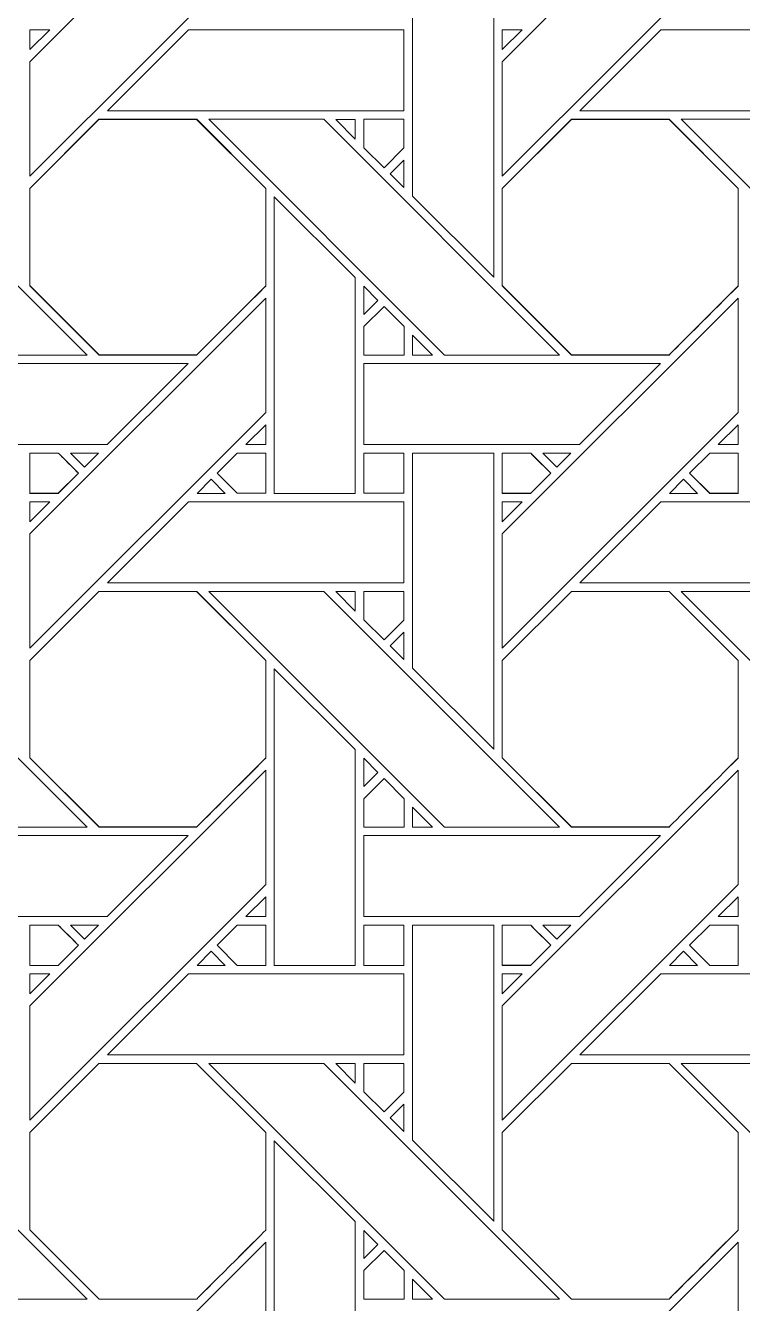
# Model space of a CAD drawing. Header units: inches. Extents: x 2.4 to 22.4, y -0.9 to 19.1.
# Drawn here: x 18.304 to 19.744, y 14.067 to 16.636 of the extents above; entities that cross this region are included whole.
import ezdxf

# ---------------------------------------------------------------- set-up
doc = ezdxf.new("R2010")
doc.units = ezdxf.units.IN
doc.header["$MEASUREMENT"] = 0
doc.layers.add('Design', color=7, linetype='Continuous', lineweight=0)

msp = doc.modelspace()

# ---------------------------------------------------------------- linework, layer by layer
at = {"layer": 'Design'}
for points, knots in [([(2.3829, 19.0948), (2.3829, 19.0948), (2.3829, -0.9052), (2.3829, -0.9052), (2.3829, -0.9052), (22.3829, -0.9052), (22.3829, -0.9052), (22.3829, -0.9052), (22.3829, 19.0948), (22.3829, 19.0948), (22.3829, 19.0948), (2.3829, 19.0948), (2.3829, 19.0948)], [0, 0, 0, 0, 1, 1, 1, 2, 2, 2, 3, 3, 3, 4, 4, 4, 4]), ([(3.3653, 18.1123), (3.3653, 18.1123), (3.3653, 0.0772), (3.3653, 0.0772), (3.3653, 0.0772), (21.4004, 0.0772), (21.4004, 0.0772), (21.4004, 0.0772), (21.4004, 18.1123), (21.4004, 18.1123), (21.4004, 18.1123), (3.3653, 18.1123), (3.3653, 18.1123)], [0, 0, 0, 0, 1, 1, 1, 2, 2, 2, 3, 3, 3, 4, 4, 4, 4]), ([(18.7864, 16.8065), (18.7864, 16.8065), (18.3128, 16.3328), (18.3128, 16.3328), (18.3128, 16.3328), (18.3128, 16.5629), (18.3128, 16.5629), (18.3128, 16.5629), (18.7864, 17.0365), (18.7864, 17.0365), (18.7864, 17.0365), (18.7864, 16.8065), (18.7864, 16.8065)], [0, 0, 0, 0, 1, 1, 1, 2, 2, 2, 3, 3, 3, 4, 4, 4, 4]), ([(19.7352, 16.8065), (19.7352, 16.8065), (19.2615, 16.3328), (19.2615, 16.3328), (19.2615, 16.3328), (19.2615, 16.5629), (19.2615, 16.5629), (19.2615, 16.5629), (19.7352, 17.0365), (19.7352, 17.0365), (19.7352, 17.0365), (19.7352, 16.8065), (19.7352, 16.8065)], [0, 0, 0, 0, 1, 1, 1, 2, 2, 2, 3, 3, 3, 4, 4, 4, 4]), ([(19.0814, 16.2928), (19.0814, 16.2928), (19.0814, 16.725), (19.0814, 16.725), (19.0814, 16.725), (19.2443, 16.725), (19.2443, 16.725), (19.2443, 16.725), (19.2443, 16.1299), (19.2443, 16.1299), (19.2443, 16.1299), (19.0814, 16.2928), (19.0814, 16.2928)], [0, 0, 0, 0, 1, 1, 1, 2, 2, 2, 3, 3, 3, 4, 4, 4, 4]), ([(18.3526, 16.6271), (18.3526, 16.6271), (18.3128, 16.5873), (18.3128, 16.5873), (18.3128, 16.5873), (18.3128, 16.6271), (18.3128, 16.6271), (18.3128, 16.6271), (18.3526, 16.6271), (18.3526, 16.6271)], [0, 0, 0, 0, 1, 1, 1, 2, 2, 2, 3, 3, 3, 3]), ([(19.0639, 16.6271), (19.0639, 16.6271), (19.0639, 16.4643), (19.0639, 16.4643), (19.0639, 16.4643), (18.4686, 16.4643), (18.4686, 16.4643), (18.4686, 16.4643), (18.6314, 16.6271), (18.6314, 16.6271), (18.6314, 16.6271), (19.0639, 16.6271), (19.0639, 16.6271)], [0, 0, 0, 0, 1, 1, 1, 2, 2, 2, 3, 3, 3, 4, 4, 4, 4]), ([(19.3013, 16.6271), (19.3013, 16.6271), (19.2615, 16.5873), (19.2615, 16.5873), (19.2615, 16.5873), (19.2615, 16.6271), (19.2615, 16.6271), (19.2615, 16.6271), (19.3013, 16.6271), (19.3013, 16.6271)], [0, 0, 0, 0, 1, 1, 1, 2, 2, 2, 3, 3, 3, 3]), ([(20.0126, 16.6271), (20.0126, 16.6271), (20.0126, 16.4643), (20.0126, 16.4643), (20.0126, 16.4643), (19.4173, 16.4643), (19.4173, 16.4643), (19.4173, 16.4643), (19.5802, 16.6271), (19.5802, 16.6271), (19.5802, 16.6271), (20.0126, 16.6271), (20.0126, 16.6271)], [0, 0, 0, 0, 1, 1, 1, 2, 2, 2, 3, 3, 3, 4, 4, 4, 4]), ([(18.4278, 15.9735), (18.4278, 15.9735), (18.1968, 15.9735), (18.1968, 15.9735), (18.1968, 15.9735), (17.7232, 16.4472), (17.7232, 16.4472), (17.7232, 16.4472), (17.9541, 16.4472), (17.9541, 16.4472), (17.9541, 16.4472), (18.4278, 15.9735), (18.4278, 15.9735)], [0, 0, 0, 0, 1, 1, 1, 2, 2, 2, 3, 3, 3, 4, 4, 4, 4]), ([(18.4516, 16.4473), (18.4516, 16.4473), (18.6478, 16.4473), (18.6478, 16.4473), (18.6478, 16.4473), (18.7865, 16.3085), (18.7865, 16.3085), (18.7865, 16.3085), (18.7865, 16.1123), (18.7865, 16.1123), (18.7687, 16.0944), (18.6568, 15.9827), (18.6478, 15.9736), (18.6478, 15.9736), (18.4521, 15.9736), (18.4521, 15.9736), (18.4521, 15.9736), (18.3128, 16.1129), (18.3128, 16.1129), (18.3128, 16.1129), (18.3128, 16.3085), (18.3128, 16.3085), (18.3128, 16.3085), (18.4516, 16.4473), (18.4516, 16.4473)], [0, 0, 0, 0, 1, 1, 1, 2, 2, 2, 3, 3, 3, 4, 4, 4, 5, 5, 5, 6, 6, 6, 7, 7, 7, 8, 8, 8, 8]), ([(18.7864, 16.3084), (18.7864, 16.3084), (18.7864, 16.1122), (18.7864, 16.1122), (18.7684, 16.0941), (18.6565, 15.9824), (18.6477, 15.9735), (18.6477, 15.9735), (18.452, 15.9735), (18.452, 15.9735), (18.452, 15.9735), (18.3128, 16.1128), (18.3128, 16.1128), (18.3128, 16.1128), (18.3128, 16.3084), (18.3128, 16.3084), (18.3128, 16.3084), (18.4515, 16.4471), (18.4515, 16.4471), (18.4515, 16.4471), (18.6477, 16.4471), (18.6477, 16.4471), (18.6477, 16.4471), (18.7864, 16.3084), (18.7864, 16.3084)], [0, 0, 0, 0, 1, 1, 1, 2, 2, 2, 3, 3, 3, 4, 4, 4, 5, 5, 5, 6, 6, 6, 7, 7, 7, 8, 8, 8, 8]), ([(19.3765, 15.9735), (19.3765, 15.9735), (19.1455, 15.9735), (19.1455, 15.9735), (19.1455, 15.9735), (18.6719, 16.4472), (18.6719, 16.4472), (18.6719, 16.4472), (18.9029, 16.4472), (18.9029, 16.4472), (18.9029, 16.4472), (19.3765, 15.9735), (19.3765, 15.9735)], [0, 0, 0, 0, 1, 1, 1, 2, 2, 2, 3, 3, 3, 4, 4, 4, 4]), ([(18.927, 16.4471), (18.927, 16.4471), (18.9664, 16.4471), (18.9664, 16.4471), (18.9664, 16.4471), (18.9664, 16.4073), (18.9664, 16.4073), (18.9664, 16.4073), (18.927, 16.4471), (18.927, 16.4471)], [0, 0, 0, 0, 1, 1, 1, 2, 2, 2, 3, 3, 3, 3]), ([(19.024, 16.3496), (19.024, 16.3496), (18.9836, 16.39), (18.9836, 16.39), (18.9836, 16.39), (18.9836, 16.4472), (18.9836, 16.4472), (18.9836, 16.4472), (19.0639, 16.4472), (19.0639, 16.4472), (19.0639, 16.4472), (19.0639, 16.3896), (19.0639, 16.3896), (19.0639, 16.3896), (19.024, 16.3496), (19.024, 16.3496)], [0, 0, 0, 0, 1, 1, 1, 2, 2, 2, 3, 3, 3, 4, 4, 4, 5, 5, 5, 5]), ([(19.064, 16.4473), (19.064, 16.4473), (19.064, 16.3897), (19.064, 16.3897), (19.064, 16.3897), (19.024, 16.3497), (19.024, 16.3497), (19.024, 16.3497), (18.9837, 16.3901), (18.9837, 16.3901), (18.9837, 16.3901), (18.9837, 16.4473), (18.9837, 16.4473), (18.9837, 16.4473), (19.064, 16.4473), (19.064, 16.4473)], [0, 0, 0, 0, 1, 1, 1, 2, 2, 2, 3, 3, 3, 4, 4, 4, 5, 5, 5, 5]), ([(19.7351, 16.1122), (19.7172, 16.0942), (19.6053, 15.9824), (19.5964, 15.9735), (19.5964, 15.9735), (19.4007, 15.9735), (19.4007, 15.9735), (19.4007, 15.9735), (19.2615, 16.1128), (19.2615, 16.1128), (19.2615, 16.1128), (19.2615, 16.3084), (19.2615, 16.3084), (19.2615, 16.3084), (19.4002, 16.4471), (19.4002, 16.4471), (19.4002, 16.4471), (19.5964, 16.4471), (19.5964, 16.4471), (19.5964, 16.4471), (19.7351, 16.3084), (19.7351, 16.3084), (19.7351, 16.3084), (19.7351, 16.1122), (19.7351, 16.1122)], [0, 0, 0, 0, 1, 1, 1, 2, 2, 2, 3, 3, 3, 4, 4, 4, 5, 5, 5, 6, 6, 6, 7, 7, 7, 8, 8, 8, 8]), ([(19.4003, 16.4473), (19.4003, 16.4473), (19.5965, 16.4473), (19.5965, 16.4473), (19.5965, 16.4473), (19.7353, 16.3085), (19.7353, 16.3085), (19.7353, 16.3085), (19.7353, 16.1123), (19.7353, 16.1123), (19.7175, 16.0944), (19.6055, 15.9827), (19.5965, 15.9736), (19.5965, 15.9736), (19.4008, 15.9736), (19.4008, 15.9736), (19.4008, 15.9736), (19.2616, 16.1129), (19.2616, 16.1129), (19.2616, 16.1129), (19.2616, 16.3085), (19.2616, 16.3085), (19.2616, 16.3085), (19.4003, 16.4473), (19.4003, 16.4473)], [0, 0, 0, 0, 1, 1, 1, 2, 2, 2, 3, 3, 3, 4, 4, 4, 5, 5, 5, 6, 6, 6, 7, 7, 7, 8, 8, 8, 8]), ([(20.0942, 15.9735), (20.0942, 15.9735), (19.6206, 16.4472), (19.6206, 16.4472), (19.6206, 16.4472), (19.8516, 16.4472), (19.8516, 16.4472), (19.8516, 16.4472), (20.3252, 15.9735), (20.3252, 15.9735), (20.3252, 15.9735), (20.0942, 15.9735), (20.0942, 15.9735)], [0, 0, 0, 0, 1, 1, 1, 2, 2, 2, 3, 3, 3, 4, 4, 4, 4]), ([(19.0639, 16.3653), (19.0639, 16.3653), (19.0639, 16.3102), (19.0639, 16.3102), (19.0639, 16.3102), (19.0361, 16.3375), (19.0361, 16.3375), (19.0361, 16.3375), (19.0639, 16.3653), (19.0639, 16.3653)], [0, 0, 0, 0, 1, 1, 1, 2, 2, 2, 3, 3, 3, 3]), ([(18.8036, 15.6955), (18.8036, 15.6955), (18.8036, 16.2913), (18.8036, 16.2913), (18.8036, 16.2913), (18.9663, 16.1292), (18.9663, 16.1292), (18.9663, 16.1292), (18.9663, 15.6955), (18.9663, 15.6955), (18.9663, 15.6955), (18.8036, 15.6955), (18.8036, 15.6955)], [0, 0, 0, 0, 1, 1, 1, 2, 2, 2, 3, 3, 3, 4, 4, 4, 4]), ([(18.9836, 16.0549), (18.9836, 16.0549), (18.9836, 16.1117), (18.9836, 16.1117), (18.9836, 16.1117), (19.0118, 16.0831), (19.0118, 16.0831), (19.0118, 16.0831), (18.9836, 16.0549), (18.9836, 16.0549)], [0, 0, 0, 0, 1, 1, 1, 2, 2, 2, 3, 3, 3, 3]), ([(18.7864, 15.8577), (18.7864, 15.8577), (18.3128, 15.3841), (18.3128, 15.3841), (18.3128, 15.3841), (18.3128, 15.6142), (18.3128, 15.6142), (18.3128, 15.6142), (18.7864, 16.0878), (18.7864, 16.0878), (18.7864, 16.0878), (18.7864, 15.8577), (18.7864, 15.8577)], [0, 0, 0, 0, 1, 1, 1, 2, 2, 2, 3, 3, 3, 4, 4, 4, 4]), ([(19.7352, 15.8577), (19.7352, 15.8577), (19.2615, 15.3841), (19.2615, 15.3841), (19.2615, 15.3841), (19.2615, 15.6142), (19.2615, 15.6142), (19.2615, 15.6142), (19.7352, 16.0878), (19.7352, 16.0878), (19.7352, 16.0878), (19.7352, 15.8577), (19.7352, 15.8577)], [0, 0, 0, 0, 1, 1, 1, 2, 2, 2, 3, 3, 3, 4, 4, 4, 4]), ([(19.024, 16.0709), (19.024, 16.0709), (19.0643, 16.0306), (19.0643, 16.0306), (19.0643, 16.0306), (19.0643, 15.9733), (19.0643, 15.9733), (19.0643, 15.9733), (18.9836, 15.9733), (18.9836, 15.9733), (18.9836, 15.9733), (18.9836, 16.0306), (18.9836, 16.0306), (18.9836, 16.0306), (19.024, 16.0709), (19.024, 16.0709)], [0, 0, 0, 0, 1, 1, 1, 2, 2, 2, 3, 3, 3, 4, 4, 4, 5, 5, 5, 5]), ([(18.9837, 15.9734), (18.9837, 15.9734), (18.9837, 16.0307), (18.9837, 16.0307), (18.9837, 16.0307), (19.0241, 16.071), (19.0241, 16.071), (19.0241, 16.071), (19.0644, 16.0307), (19.0644, 16.0307), (19.0644, 16.0307), (19.0644, 15.9734), (19.0644, 15.9734), (19.0644, 15.9734), (18.9837, 15.9734), (18.9837, 15.9734)], [0, 0, 0, 0, 1, 1, 1, 2, 2, 2, 3, 3, 3, 4, 4, 4, 5, 5, 5, 5]), ([(19.0815, 15.9735), (19.0815, 15.9735), (19.0815, 16.0133), (19.0815, 16.0133), (19.0815, 16.0133), (19.1213, 15.9735), (19.1213, 15.9735), (19.1213, 15.9735), (19.0815, 15.9735), (19.0815, 15.9735)], [0, 0, 0, 0, 1, 1, 1, 2, 2, 2, 3, 3, 3, 3]), ([(18.6306, 15.9563), (18.6306, 15.9563), (18.4679, 15.7936), (18.4679, 15.7936), (18.4679, 15.7936), (18.0349, 15.7936), (18.0349, 15.7936), (18.0349, 15.7936), (18.0349, 15.9563), (18.0349, 15.9563), (18.0349, 15.9563), (18.6306, 15.9563), (18.6306, 15.9563)], [0, 0, 0, 0, 1, 1, 1, 2, 2, 2, 3, 3, 3, 4, 4, 4, 4]), ([(19.5793, 15.9563), (19.5793, 15.9563), (19.4166, 15.7936), (19.4166, 15.7936), (19.4166, 15.7936), (18.9836, 15.7936), (18.9836, 15.7936), (18.9836, 15.7936), (18.9836, 15.9563), (18.9836, 15.9563), (18.9836, 15.9563), (19.5793, 15.9563), (19.5793, 15.9563)], [0, 0, 0, 0, 1, 1, 1, 2, 2, 2, 3, 3, 3, 4, 4, 4, 4]), ([(18.7864, 15.7936), (18.7864, 15.7936), (18.7467, 15.7936), (18.7467, 15.7936), (18.7467, 15.7936), (18.7864, 15.8333), (18.7864, 15.8333), (18.7864, 15.8333), (18.7864, 15.7936), (18.7864, 15.7936)], [0, 0, 0, 0, 1, 1, 1, 2, 2, 2, 3, 3, 3, 3]), ([(19.6954, 15.7936), (19.6954, 15.7936), (19.7352, 15.8334), (19.7352, 15.8334), (19.7352, 15.8334), (19.7352, 15.7936), (19.7352, 15.7936), (19.7352, 15.7936), (19.6954, 15.7936), (19.6954, 15.7936)], [0, 0, 0, 0, 1, 1, 1, 2, 2, 2, 3, 3, 3, 3]), ([(18.3699, 15.7764), (18.3751, 15.7713), (18.4058, 15.7405), (18.4102, 15.7361), (18.4102, 15.7361), (18.3698, 15.6956), (18.3698, 15.6956), (18.3698, 15.6956), (18.3128, 15.6956), (18.3128, 15.6956), (18.3128, 15.6956), (18.3128, 15.7764), (18.3128, 15.7764), (18.3128, 15.7764), (18.3699, 15.7764), (18.3699, 15.7764)], [0, 0, 0, 0, 1, 1, 1, 2, 2, 2, 3, 3, 3, 4, 4, 4, 5, 5, 5, 5]), ([(18.3948, 15.7513), (18.3948, 15.7513), (18.4102, 15.7359), (18.4102, 15.7359), (18.4102, 15.7359), (18.3697, 15.6955), (18.3697, 15.6955), (18.3697, 15.6955), (18.3128, 15.6955), (18.3128, 15.6955), (18.3128, 15.6955), (18.3128, 15.7763), (18.3128, 15.7763), (18.3128, 15.7763), (18.3698, 15.7763), (18.3698, 15.7763), (18.3753, 15.7709), (18.3854, 15.7608), (18.3948, 15.7513)], [0, 0, 0, 0, 1, 1, 1, 2, 2, 2, 3, 3, 3, 4, 4, 4, 5, 5, 5, 6, 6, 6, 6]), ([(18.3942, 15.7763), (18.3942, 15.7763), (18.4506, 15.7763), (18.4506, 15.7763), (18.4506, 15.7763), (18.4224, 15.7481), (18.4224, 15.7481), (18.4224, 15.7481), (18.3942, 15.7763), (18.3942, 15.7763)], [0, 0, 0, 0, 1, 1, 1, 2, 2, 2, 3, 3, 3, 3]), ([(18.7294, 15.6956), (18.7294, 15.6956), (18.689, 15.7359), (18.689, 15.7359), (18.689, 15.7359), (18.7294, 15.7764), (18.7294, 15.7764), (18.7294, 15.7764), (18.7865, 15.7764), (18.7865, 15.7764), (18.7865, 15.7764), (18.7865, 15.6956), (18.7865, 15.6956), (18.7865, 15.6956), (18.7294, 15.6956), (18.7294, 15.6956)], [0, 0, 0, 0, 1, 1, 1, 2, 2, 2, 3, 3, 3, 4, 4, 4, 5, 5, 5, 5]), ([(18.689, 15.7359), (18.689, 15.7359), (18.7294, 15.7764), (18.7294, 15.7764), (18.7294, 15.7764), (18.7865, 15.7764), (18.7865, 15.7764), (18.7865, 15.7764), (18.7865, 15.6956), (18.7865, 15.6956), (18.7865, 15.6956), (18.7294, 15.6956), (18.7294, 15.6956), (18.7294, 15.6956), (18.689, 15.7359), (18.689, 15.7359)], [0, 0, 0, 0, 1, 1, 1, 2, 2, 2, 3, 3, 3, 4, 4, 4, 5, 5, 5, 5]), ([(18.9837, 15.7763), (18.9837, 15.7763), (19.0639, 15.7763), (19.0639, 15.7763), (19.0639, 15.7763), (19.0639, 15.6956), (19.0639, 15.6956), (19.0639, 15.6956), (18.9837, 15.6956), (18.9837, 15.6956), (18.9837, 15.6956), (18.9837, 15.7763), (18.9837, 15.7763)], [0, 0, 0, 0, 1, 1, 1, 2, 2, 2, 3, 3, 3, 4, 4, 4, 4]), ([(19.0639, 15.7763), (19.0639, 15.7763), (19.0639, 15.6956), (19.0639, 15.6956), (19.0639, 15.6956), (18.9837, 15.6956), (18.9837, 15.6956), (18.9837, 15.6956), (18.9837, 15.7763), (18.9837, 15.7763), (18.9837, 15.7763), (19.0639, 15.7763), (19.0639, 15.7763)], [0, 0, 0, 0, 1, 1, 1, 2, 2, 2, 3, 3, 3, 4, 4, 4, 4]), ([(19.2443, 15.1812), (19.2443, 15.1812), (19.0814, 15.3441), (19.0814, 15.3441), (19.0814, 15.3441), (19.0814, 15.7763), (19.0814, 15.7763), (19.0814, 15.7763), (19.2443, 15.7763), (19.2443, 15.7763), (19.2443, 15.7763), (19.2443, 15.1812), (19.2443, 15.1812)], [0, 0, 0, 0, 1, 1, 1, 2, 2, 2, 3, 3, 3, 4, 4, 4, 4]), ([(19.2615, 15.6955), (19.2615, 15.6955), (19.2615, 15.7763), (19.2615, 15.7763), (19.2615, 15.7763), (19.3186, 15.7763), (19.3186, 15.7763), (19.3239, 15.771), (19.3547, 15.7401), (19.3589, 15.7359), (19.3589, 15.7359), (19.3185, 15.6955), (19.3185, 15.6955), (19.3185, 15.6955), (19.2615, 15.6955), (19.2615, 15.6955)], [0, 0, 0, 0, 1, 1, 1, 2, 2, 2, 3, 3, 3, 4, 4, 4, 5, 5, 5, 5]), ([(19.3187, 15.7764), (19.3238, 15.7713), (19.3546, 15.7405), (19.359, 15.7361), (19.359, 15.7361), (19.3186, 15.6956), (19.3186, 15.6956), (19.3186, 15.6956), (19.2616, 15.6956), (19.2616, 15.6956), (19.2616, 15.6956), (19.2616, 15.7764), (19.2616, 15.7764), (19.2616, 15.7764), (19.3187, 15.7764), (19.3187, 15.7764)], [0, 0, 0, 0, 1, 1, 1, 2, 2, 2, 3, 3, 3, 4, 4, 4, 5, 5, 5, 5]), ([(19.3429, 15.7763), (19.3429, 15.7763), (19.3994, 15.7763), (19.3994, 15.7763), (19.3994, 15.7763), (19.3711, 15.7481), (19.3711, 15.7481), (19.3711, 15.7481), (19.3429, 15.7763), (19.3429, 15.7763)], [0, 0, 0, 0, 1, 1, 1, 2, 2, 2, 3, 3, 3, 3]), ([(19.7352, 15.6955), (19.7352, 15.6955), (19.6781, 15.6955), (19.6781, 15.6955), (19.6781, 15.6955), (19.6377, 15.7359), (19.6377, 15.7359), (19.6377, 15.7359), (19.6781, 15.7763), (19.6781, 15.7763), (19.6781, 15.7763), (19.7352, 15.7763), (19.7352, 15.7763), (19.7352, 15.7763), (19.7352, 15.6955), (19.7352, 15.6955)], [0, 0, 0, 0, 1, 1, 1, 2, 2, 2, 3, 3, 3, 4, 4, 4, 5, 5, 5, 5]), ([(19.6782, 15.6956), (19.6782, 15.6956), (19.6378, 15.736), (19.6378, 15.736), (19.6378, 15.736), (19.6782, 15.7764), (19.6782, 15.7764), (19.6782, 15.7764), (19.7353, 15.7764), (19.7353, 15.7764), (19.7353, 15.7764), (19.7353, 15.6956), (19.7353, 15.6956), (19.7353, 15.6956), (19.6782, 15.6956), (19.6782, 15.6956)], [0, 0, 0, 0, 1, 1, 1, 2, 2, 2, 3, 3, 3, 4, 4, 4, 5, 5, 5, 5]), ([(18.7051, 15.6955), (18.7051, 15.6955), (18.6486, 15.6955), (18.6486, 15.6955), (18.6486, 15.6955), (18.6768, 15.7238), (18.6768, 15.7238), (18.6768, 15.7238), (18.7051, 15.6955), (18.7051, 15.6955)], [0, 0, 0, 0, 1, 1, 1, 2, 2, 2, 3, 3, 3, 3]), ([(19.5973, 15.6955), (19.5973, 15.6955), (19.6256, 15.7238), (19.6256, 15.7238), (19.6256, 15.7238), (19.6538, 15.6955), (19.6538, 15.6955), (19.6538, 15.6955), (19.5973, 15.6955), (19.5973, 15.6955)], [0, 0, 0, 0, 1, 1, 1, 2, 2, 2, 3, 3, 3, 3]), ([(18.3526, 15.6784), (18.3526, 15.6784), (18.3128, 15.6385), (18.3128, 15.6385), (18.3128, 15.6385), (18.3128, 15.6784), (18.3128, 15.6784), (18.3128, 15.6784), (18.3526, 15.6784), (18.3526, 15.6784)], [0, 0, 0, 0, 1, 1, 1, 2, 2, 2, 3, 3, 3, 3]), ([(19.0639, 15.6784), (19.0639, 15.6784), (19.0639, 15.5156), (19.0639, 15.5156), (19.0639, 15.5156), (18.4686, 15.5156), (18.4686, 15.5156), (18.4686, 15.5156), (18.6314, 15.6784), (18.6314, 15.6784), (18.6314, 15.6784), (19.0639, 15.6784), (19.0639, 15.6784)], [0, 0, 0, 0, 1, 1, 1, 2, 2, 2, 3, 3, 3, 4, 4, 4, 4]), ([(19.3013, 15.6784), (19.3013, 15.6784), (19.2615, 15.6385), (19.2615, 15.6385), (19.2615, 15.6385), (19.2615, 15.6784), (19.2615, 15.6784), (19.2615, 15.6784), (19.3013, 15.6784), (19.3013, 15.6784)], [0, 0, 0, 0, 1, 1, 1, 2, 2, 2, 3, 3, 3, 3]), ([(20.0126, 15.6784), (20.0126, 15.6784), (20.0126, 15.5156), (20.0126, 15.5156), (20.0126, 15.5156), (19.4173, 15.5156), (19.4173, 15.5156), (19.4173, 15.5156), (19.5802, 15.6784), (19.5802, 15.6784), (19.5802, 15.6784), (20.0126, 15.6784), (20.0126, 15.6784)], [0, 0, 0, 0, 1, 1, 1, 2, 2, 2, 3, 3, 3, 4, 4, 4, 4]), ([(18.4278, 15.0248), (18.4278, 15.0248), (18.1967, 15.0248), (18.1967, 15.0248), (18.1967, 15.0248), (17.7232, 15.4984), (17.7232, 15.4984), (17.7232, 15.4984), (17.9541, 15.4984), (17.9541, 15.4984), (17.9541, 15.4984), (18.4278, 15.0248), (18.4278, 15.0248)], [0, 0, 0, 0, 1, 1, 1, 2, 2, 2, 3, 3, 3, 4, 4, 4, 4]), ([(18.4516, 15.4985), (18.4516, 15.4985), (18.6478, 15.4985), (18.6478, 15.4985), (18.6478, 15.4985), (18.7865, 15.3598), (18.7865, 15.3598), (18.7865, 15.3598), (18.7865, 15.1636), (18.7865, 15.1636), (18.7687, 15.1457), (18.6568, 15.0339), (18.6478, 15.0249), (18.6478, 15.0249), (18.4521, 15.0249), (18.4521, 15.0249), (18.4521, 15.0249), (18.3128, 15.164), (18.3128, 15.164), (18.3128, 15.164), (18.3128, 15.3597), (18.3128, 15.3597), (18.3128, 15.3597), (18.4516, 15.4985), (18.4516, 15.4985)], [0, 0, 0, 0, 1, 1, 1, 2, 2, 2, 3, 3, 3, 4, 4, 4, 5, 5, 5, 6, 6, 6, 7, 7, 7, 8, 8, 8, 8]), ([(18.7864, 15.1635), (18.7683, 15.1452), (18.6565, 15.0336), (18.6477, 15.0248), (18.6477, 15.0248), (18.452, 15.0248), (18.452, 15.0248), (18.452, 15.0248), (18.3128, 15.164), (18.3128, 15.164), (18.3128, 15.164), (18.3128, 15.3597), (18.3128, 15.3597), (18.3128, 15.3597), (18.4515, 15.4984), (18.4515, 15.4984), (18.4515, 15.4984), (18.6477, 15.4984), (18.6477, 15.4984), (18.6477, 15.4984), (18.7864, 15.3597), (18.7864, 15.3597), (18.7864, 15.3597), (18.7864, 15.1635), (18.7864, 15.1635)], [0, 0, 0, 0, 1, 1, 1, 2, 2, 2, 3, 3, 3, 4, 4, 4, 5, 5, 5, 6, 6, 6, 7, 7, 7, 8, 8, 8, 8]), ([(19.1455, 15.0248), (19.1455, 15.0248), (18.6719, 15.4984), (18.6719, 15.4984), (18.6719, 15.4984), (18.9029, 15.4984), (18.9029, 15.4984), (18.9029, 15.4984), (19.3765, 15.0248), (19.3765, 15.0248), (19.3765, 15.0248), (19.1455, 15.0248), (19.1455, 15.0248)], [0, 0, 0, 0, 1, 1, 1, 2, 2, 2, 3, 3, 3, 4, 4, 4, 4]), ([(18.927, 15.4984), (18.927, 15.4984), (18.9664, 15.4984), (18.9664, 15.4984), (18.9664, 15.4984), (18.9664, 15.4586), (18.9664, 15.4586), (18.9664, 15.4586), (18.927, 15.4984), (18.927, 15.4984)], [0, 0, 0, 0, 1, 1, 1, 2, 2, 2, 3, 3, 3, 3]), ([(19.0639, 15.4985), (19.0639, 15.4985), (19.0639, 15.4408), (19.0639, 15.4408), (19.0639, 15.4408), (19.024, 15.4009), (19.024, 15.4009), (19.024, 15.4009), (18.9837, 15.4413), (18.9837, 15.4413), (18.9837, 15.4413), (18.9837, 15.4985), (18.9837, 15.4985), (18.9837, 15.4985), (19.0639, 15.4985), (19.0639, 15.4985)], [0, 0, 0, 0, 1, 1, 1, 2, 2, 2, 3, 3, 3, 4, 4, 4, 5, 5, 5, 5]), ([(19.024, 15.4009), (19.024, 15.4009), (18.9837, 15.4413), (18.9837, 15.4413), (18.9837, 15.4413), (18.9837, 15.4985), (18.9837, 15.4985), (18.9837, 15.4985), (19.0639, 15.4985), (19.0639, 15.4985), (19.0639, 15.4985), (19.0639, 15.4408), (19.0639, 15.4408), (19.0639, 15.4408), (19.024, 15.4009), (19.024, 15.4009)], [0, 0, 0, 0, 1, 1, 1, 2, 2, 2, 3, 3, 3, 4, 4, 4, 5, 5, 5, 5]), ([(19.7351, 15.1635), (19.7174, 15.1456), (19.6055, 15.0339), (19.5964, 15.0248), (19.5964, 15.0248), (19.4007, 15.0248), (19.4007, 15.0248), (19.4007, 15.0248), (19.2615, 15.164), (19.2615, 15.164), (19.2615, 15.164), (19.2615, 15.3597), (19.2615, 15.3597), (19.2615, 15.3597), (19.4002, 15.4984), (19.4002, 15.4984), (19.4002, 15.4984), (19.5964, 15.4984), (19.5964, 15.4984), (19.5964, 15.4984), (19.7351, 15.3597), (19.7351, 15.3597), (19.7351, 15.3597), (19.7351, 15.1635), (19.7351, 15.1635)], [0, 0, 0, 0, 1, 1, 1, 2, 2, 2, 3, 3, 3, 4, 4, 4, 5, 5, 5, 6, 6, 6, 7, 7, 7, 8, 8, 8, 8]), ([(19.4003, 15.4985), (19.4003, 15.4985), (19.5965, 15.4985), (19.5965, 15.4985), (19.5965, 15.4985), (19.7353, 15.3598), (19.7353, 15.3598), (19.7353, 15.3598), (19.7353, 15.1636), (19.7353, 15.1636), (19.7175, 15.1457), (19.6055, 15.0339), (19.5965, 15.0249), (19.5965, 15.0249), (19.4008, 15.0249), (19.4008, 15.0249), (19.4008, 15.0249), (19.2616, 15.1641), (19.2616, 15.1641), (19.2616, 15.1641), (19.2616, 15.3598), (19.2616, 15.3598), (19.2616, 15.3598), (19.4003, 15.4985), (19.4003, 15.4985)], [0, 0, 0, 0, 1, 1, 1, 2, 2, 2, 3, 3, 3, 4, 4, 4, 5, 5, 5, 6, 6, 6, 7, 7, 7, 8, 8, 8, 8]), ([(20.0942, 15.0248), (20.0942, 15.0248), (19.6206, 15.4984), (19.6206, 15.4984), (19.6206, 15.4984), (19.8516, 15.4984), (19.8516, 15.4984), (19.8516, 15.4984), (20.3252, 15.0248), (20.3252, 15.0248), (20.3252, 15.0248), (20.0942, 15.0248), (20.0942, 15.0248)], [0, 0, 0, 0, 1, 1, 1, 2, 2, 2, 3, 3, 3, 4, 4, 4, 4]), ([(19.0639, 15.4166), (19.0639, 15.4166), (19.0639, 15.3614), (19.0639, 15.3614), (19.0639, 15.3614), (19.0361, 15.3888), (19.0361, 15.3888), (19.0361, 15.3888), (19.0639, 15.4166), (19.0639, 15.4166)], [0, 0, 0, 0, 1, 1, 1, 2, 2, 2, 3, 3, 3, 3]), ([(18.8036, 14.7468), (18.8036, 14.7468), (18.8036, 15.3426), (18.8036, 15.3426), (18.8036, 15.3426), (18.9663, 15.1805), (18.9663, 15.1805), (18.9663, 15.1805), (18.9663, 14.7468), (18.9663, 14.7468), (18.9663, 14.7468), (18.8036, 14.7468), (18.8036, 14.7468)], [0, 0, 0, 0, 1, 1, 1, 2, 2, 2, 3, 3, 3, 4, 4, 4, 4]), ([(18.9836, 15.1062), (18.9836, 15.1062), (18.9836, 15.163), (18.9836, 15.163), (18.9836, 15.163), (19.0118, 15.1344), (19.0118, 15.1344), (19.0118, 15.1344), (18.9836, 15.1062), (18.9836, 15.1062)], [0, 0, 0, 0, 1, 1, 1, 2, 2, 2, 3, 3, 3, 3]), ([(18.7864, 14.909), (18.7864, 14.909), (18.3128, 14.4354), (18.3128, 14.4354), (18.3128, 14.4354), (18.3128, 14.6655), (18.3128, 14.6655), (18.3128, 14.6655), (18.7864, 15.139), (18.7864, 15.139), (18.7864, 15.139), (18.7864, 14.909), (18.7864, 14.909)], [0, 0, 0, 0, 1, 1, 1, 2, 2, 2, 3, 3, 3, 4, 4, 4, 4]), ([(19.7352, 14.909), (19.7352, 14.909), (19.2615, 14.4354), (19.2615, 14.4354), (19.2615, 14.4354), (19.2615, 14.6655), (19.2615, 14.6655), (19.2615, 14.6655), (19.7352, 15.139), (19.7352, 15.139), (19.7352, 15.139), (19.7352, 14.909), (19.7352, 14.909)], [0, 0, 0, 0, 1, 1, 1, 2, 2, 2, 3, 3, 3, 4, 4, 4, 4]), ([(18.9837, 15.0246), (18.9837, 15.0246), (18.9837, 15.0818), (18.9837, 15.0818), (18.9837, 15.0818), (19.024, 15.1222), (19.024, 15.1222), (19.024, 15.1222), (19.0644, 15.0818), (19.0644, 15.0818), (19.0644, 15.0818), (19.0644, 15.0246), (19.0644, 15.0246), (19.0644, 15.0246), (18.9837, 15.0246), (18.9837, 15.0246)], [0, 0, 0, 0, 1, 1, 1, 2, 2, 2, 3, 3, 3, 4, 4, 4, 5, 5, 5, 5]), ([(19.024, 15.1222), (19.024, 15.1222), (19.0644, 15.0818), (19.0644, 15.0818), (19.0644, 15.0818), (19.0644, 15.0246), (19.0644, 15.0246), (19.0644, 15.0246), (18.9837, 15.0246), (18.9837, 15.0246), (18.9837, 15.0246), (18.9837, 15.0818), (18.9837, 15.0818), (18.9837, 15.0818), (19.024, 15.1222), (19.024, 15.1222)], [0, 0, 0, 0, 1, 1, 1, 2, 2, 2, 3, 3, 3, 4, 4, 4, 5, 5, 5, 5]), ([(19.0815, 15.0248), (19.0815, 15.0248), (19.0815, 15.0646), (19.0815, 15.0646), (19.0815, 15.0646), (19.1213, 15.0248), (19.1213, 15.0248), (19.1213, 15.0248), (19.0815, 15.0248), (19.0815, 15.0248)], [0, 0, 0, 0, 1, 1, 1, 2, 2, 2, 3, 3, 3, 3]), ([(18.6306, 15.0075), (18.6306, 15.0075), (18.4679, 14.8448), (18.4679, 14.8448), (18.4679, 14.8448), (18.0349, 14.8448), (18.0349, 14.8448), (18.0349, 14.8448), (18.0349, 15.0075), (18.0349, 15.0075), (18.0349, 15.0075), (18.6306, 15.0075), (18.6306, 15.0075)], [0, 0, 0, 0, 1, 1, 1, 2, 2, 2, 3, 3, 3, 4, 4, 4, 4]), ([(18.9836, 14.8448), (18.9836, 14.8448), (18.9836, 15.0075), (18.9836, 15.0075), (18.9836, 15.0075), (19.5793, 15.0075), (19.5793, 15.0075), (19.5793, 15.0075), (19.4166, 14.8448), (19.4166, 14.8448), (19.4166, 14.8448), (18.9836, 14.8448), (18.9836, 14.8448)], [0, 0, 0, 0, 1, 1, 1, 2, 2, 2, 3, 3, 3, 4, 4, 4, 4]), ([(18.7864, 14.8449), (18.7864, 14.8449), (18.7467, 14.8449), (18.7467, 14.8449), (18.7467, 14.8449), (18.7864, 14.8846), (18.7864, 14.8846), (18.7864, 14.8846), (18.7864, 14.8449), (18.7864, 14.8449)], [0, 0, 0, 0, 1, 1, 1, 2, 2, 2, 3, 3, 3, 3]), ([(19.6954, 14.8449), (19.6954, 14.8449), (19.7352, 14.8846), (19.7352, 14.8846), (19.7352, 14.8846), (19.7352, 14.8449), (19.7352, 14.8449), (19.7352, 14.8449), (19.6954, 14.8449), (19.6954, 14.8449)], [0, 0, 0, 0, 1, 1, 1, 2, 2, 2, 3, 3, 3, 3]), ([(18.3699, 14.8276), (18.375, 14.8225), (18.4058, 14.7917), (18.4102, 14.7873), (18.4102, 14.7873), (18.3698, 14.7468), (18.3698, 14.7468), (18.3698, 14.7468), (18.3128, 14.7468), (18.3128, 14.7468), (18.3128, 14.7468), (18.3128, 14.8276), (18.3128, 14.8276), (18.3128, 14.8276), (18.3699, 14.8276), (18.3699, 14.8276)], [0, 0, 0, 0, 1, 1, 1, 2, 2, 2, 3, 3, 3, 4, 4, 4, 5, 5, 5, 5]), ([(18.3128, 14.7468), (18.3128, 14.7468), (18.3128, 14.8276), (18.3128, 14.8276), (18.3128, 14.8276), (18.3699, 14.8276), (18.3699, 14.8276), (18.3751, 14.8224), (18.4059, 14.7916), (18.4102, 14.7873), (18.4102, 14.7873), (18.3698, 14.7468), (18.3698, 14.7468), (18.3698, 14.7468), (18.3128, 14.7468), (18.3128, 14.7468)], [0, 0, 0, 0, 1, 1, 1, 2, 2, 2, 3, 3, 3, 4, 4, 4, 5, 5, 5, 5]), ([(18.3942, 14.8276), (18.3942, 14.8276), (18.4507, 14.8276), (18.4507, 14.8276), (18.4507, 14.8276), (18.4224, 14.7994), (18.4224, 14.7994), (18.4224, 14.7994), (18.3942, 14.8276), (18.3942, 14.8276)], [0, 0, 0, 0, 1, 1, 1, 2, 2, 2, 3, 3, 3, 3]), ([(18.7294, 14.7468), (18.7294, 14.7468), (18.689, 14.7872), (18.689, 14.7872), (18.689, 14.7872), (18.7294, 14.8276), (18.7294, 14.8276), (18.7294, 14.8276), (18.7865, 14.8276), (18.7865, 14.8276), (18.7865, 14.8276), (18.7865, 14.7468), (18.7865, 14.7468), (18.7865, 14.7468), (18.7294, 14.7468), (18.7294, 14.7468)], [0, 0, 0, 0, 1, 1, 1, 2, 2, 2, 3, 3, 3, 4, 4, 4, 5, 5, 5, 5]), ([(18.689, 14.7872), (18.689, 14.7872), (18.7294, 14.8276), (18.7294, 14.8276), (18.7294, 14.8276), (18.7865, 14.8276), (18.7865, 14.8276), (18.7865, 14.8276), (18.7865, 14.7468), (18.7865, 14.7468), (18.7865, 14.7468), (18.7294, 14.7468), (18.7294, 14.7468), (18.7294, 14.7468), (18.689, 14.7872), (18.689, 14.7872)], [0, 0, 0, 0, 1, 1, 1, 2, 2, 2, 3, 3, 3, 4, 4, 4, 5, 5, 5, 5]), ([(18.9837, 14.8276), (18.9837, 14.8276), (19.0639, 14.8276), (19.0639, 14.8276), (19.0639, 14.8276), (19.0639, 14.7468), (19.0639, 14.7468), (19.0639, 14.7468), (18.9837, 14.7468), (18.9837, 14.7468), (18.9837, 14.7468), (18.9837, 14.8276), (18.9837, 14.8276)], [0, 0, 0, 0, 1, 1, 1, 2, 2, 2, 3, 3, 3, 4, 4, 4, 4]), ([(18.9837, 14.7468), (18.9837, 14.7468), (18.9837, 14.8276), (18.9837, 14.8276), (18.9837, 14.8276), (19.0639, 14.8276), (19.0639, 14.8276), (19.0639, 14.8276), (19.0639, 14.7468), (19.0639, 14.7468), (19.0639, 14.7468), (18.9837, 14.7468), (18.9837, 14.7468)], [0, 0, 0, 0, 1, 1, 1, 2, 2, 2, 3, 3, 3, 4, 4, 4, 4]), ([(19.2443, 14.2324), (19.2443, 14.2324), (19.0814, 14.3954), (19.0814, 14.3954), (19.0814, 14.3954), (19.0814, 14.8276), (19.0814, 14.8276), (19.0814, 14.8276), (19.2443, 14.8276), (19.2443, 14.8276), (19.2443, 14.8276), (19.2443, 14.2324), (19.2443, 14.2324)], [0, 0, 0, 0, 1, 1, 1, 2, 2, 2, 3, 3, 3, 4, 4, 4, 4]), ([(19.2615, 14.7468), (19.2615, 14.7468), (19.2615, 14.8276), (19.2615, 14.8276), (19.2615, 14.8276), (19.3186, 14.8276), (19.3186, 14.8276), (19.3238, 14.8224), (19.3546, 14.7915), (19.3589, 14.7872), (19.3589, 14.7872), (19.3185, 14.7468), (19.3185, 14.7468), (19.3185, 14.7468), (19.2615, 14.7468), (19.2615, 14.7468)], [0, 0, 0, 0, 1, 1, 1, 2, 2, 2, 3, 3, 3, 4, 4, 4, 5, 5, 5, 5]), ([(19.3187, 14.8277), (19.3238, 14.8225), (19.3546, 14.7917), (19.359, 14.7873), (19.359, 14.7873), (19.3186, 14.7469), (19.3186, 14.7469), (19.3186, 14.7469), (19.2616, 14.7469), (19.2616, 14.7469), (19.2616, 14.7469), (19.2616, 14.8277), (19.2616, 14.8277), (19.2616, 14.8277), (19.3187, 14.8277), (19.3187, 14.8277)], [0, 0, 0, 0, 1, 1, 1, 2, 2, 2, 3, 3, 3, 4, 4, 4, 5, 5, 5, 5]), ([(19.3429, 14.8276), (19.3429, 14.8276), (19.3994, 14.8276), (19.3994, 14.8276), (19.3994, 14.8276), (19.3711, 14.7994), (19.3711, 14.7994), (19.3711, 14.7994), (19.3429, 14.8276), (19.3429, 14.8276)], [0, 0, 0, 0, 1, 1, 1, 2, 2, 2, 3, 3, 3, 3]), ([(19.6781, 14.7468), (19.6781, 14.7468), (19.6377, 14.7872), (19.6377, 14.7872), (19.6377, 14.7872), (19.6782, 14.8276), (19.6782, 14.8276), (19.6782, 14.8276), (19.7352, 14.8276), (19.7352, 14.8276), (19.7352, 14.8276), (19.7352, 14.7468), (19.7352, 14.7468), (19.7352, 14.7468), (19.6781, 14.7468), (19.6781, 14.7468)], [0, 0, 0, 0, 1, 1, 1, 2, 2, 2, 3, 3, 3, 4, 4, 4, 5, 5, 5, 5]), ([(19.7352, 14.7468), (19.7352, 14.7468), (19.6781, 14.7468), (19.6781, 14.7468), (19.6781, 14.7468), (19.6377, 14.7872), (19.6377, 14.7872), (19.6377, 14.7872), (19.6782, 14.8276), (19.6782, 14.8276), (19.6782, 14.8276), (19.7352, 14.8276), (19.7352, 14.8276), (19.7352, 14.8276), (19.7352, 14.7468), (19.7352, 14.7468)], [0, 0, 0, 0, 1, 1, 1, 2, 2, 2, 3, 3, 3, 4, 4, 4, 5, 5, 5, 5]), ([(18.7051, 14.7468), (18.7051, 14.7468), (18.6486, 14.7468), (18.6486, 14.7468), (18.6486, 14.7468), (18.6769, 14.775), (18.6769, 14.775), (18.6769, 14.775), (18.7051, 14.7468), (18.7051, 14.7468)], [0, 0, 0, 0, 1, 1, 1, 2, 2, 2, 3, 3, 3, 3]), ([(19.5973, 14.7468), (19.5973, 14.7468), (19.6256, 14.775), (19.6256, 14.775), (19.6256, 14.775), (19.6538, 14.7468), (19.6538, 14.7468), (19.6538, 14.7468), (19.5973, 14.7468), (19.5973, 14.7468)], [0, 0, 0, 0, 1, 1, 1, 2, 2, 2, 3, 3, 3, 3]), ([(18.3526, 14.7296), (18.3526, 14.7296), (18.3128, 14.6898), (18.3128, 14.6898), (18.3128, 14.6898), (18.3128, 14.7296), (18.3128, 14.7296), (18.3128, 14.7296), (18.3526, 14.7296), (18.3526, 14.7296)], [0, 0, 0, 0, 1, 1, 1, 2, 2, 2, 3, 3, 3, 3]), ([(19.0639, 14.7296), (19.0639, 14.7296), (19.0639, 14.5668), (19.0639, 14.5668), (19.0639, 14.5668), (18.4686, 14.5668), (18.4686, 14.5668), (18.4686, 14.5668), (18.6314, 14.7296), (18.6314, 14.7296), (18.6314, 14.7296), (19.0639, 14.7296), (19.0639, 14.7296)], [0, 0, 0, 0, 1, 1, 1, 2, 2, 2, 3, 3, 3, 4, 4, 4, 4]), ([(19.3013, 14.7296), (19.3013, 14.7296), (19.2615, 14.6898), (19.2615, 14.6898), (19.2615, 14.6898), (19.2615, 14.7296), (19.2615, 14.7296), (19.2615, 14.7296), (19.3013, 14.7296), (19.3013, 14.7296)], [0, 0, 0, 0, 1, 1, 1, 2, 2, 2, 3, 3, 3, 3]), ([(20.0126, 14.7296), (20.0126, 14.7296), (20.0126, 14.5668), (20.0126, 14.5668), (20.0126, 14.5668), (19.4173, 14.5668), (19.4173, 14.5668), (19.4173, 14.5668), (19.5802, 14.7296), (19.5802, 14.7296), (19.5802, 14.7296), (20.0126, 14.7296), (20.0126, 14.7296)], [0, 0, 0, 0, 1, 1, 1, 2, 2, 2, 3, 3, 3, 4, 4, 4, 4]), ([(18.1968, 14.076), (18.1968, 14.076), (17.7232, 14.5497), (17.7232, 14.5497), (17.7232, 14.5497), (17.9541, 14.5497), (17.9541, 14.5497), (17.9541, 14.5497), (18.4278, 14.076), (18.4278, 14.076), (18.4278, 14.076), (18.1968, 14.076), (18.1968, 14.076)], [0, 0, 0, 0, 1, 1, 1, 2, 2, 2, 3, 3, 3, 4, 4, 4, 4]), ([(18.4515, 14.5497), (18.4515, 14.5497), (18.6477, 14.5497), (18.6477, 14.5497), (18.6477, 14.5497), (18.7865, 14.411), (18.7865, 14.411), (18.7865, 14.411), (18.7865, 14.2148), (18.7865, 14.2148), (18.7687, 14.1969), (18.6567, 14.0851), (18.6478, 14.0761), (18.6478, 14.0761), (18.452, 14.0761), (18.452, 14.0761), (18.452, 14.0761), (18.3128, 14.2153), (18.3128, 14.2153), (18.3128, 14.2153), (18.3128, 14.411), (18.3128, 14.411), (18.3128, 14.411), (18.4515, 14.5497), (18.4515, 14.5497)], [0, 0, 0, 0, 1, 1, 1, 2, 2, 2, 3, 3, 3, 4, 4, 4, 5, 5, 5, 6, 6, 6, 7, 7, 7, 8, 8, 8, 8]), ([(18.7865, 14.2148), (18.7685, 14.1967), (18.6566, 14.085), (18.6478, 14.0761), (18.6478, 14.0761), (18.452, 14.0761), (18.452, 14.0761), (18.452, 14.0761), (18.3128, 14.2153), (18.3128, 14.2153), (18.3128, 14.2153), (18.3128, 14.411), (18.3128, 14.411), (18.3128, 14.411), (18.4515, 14.5497), (18.4515, 14.5497), (18.4515, 14.5497), (18.6477, 14.5497), (18.6477, 14.5497), (18.6477, 14.5497), (18.7865, 14.411), (18.7865, 14.411), (18.7865, 14.411), (18.7865, 14.2148), (18.7865, 14.2148)], [0, 0, 0, 0, 1, 1, 1, 2, 2, 2, 3, 3, 3, 4, 4, 4, 5, 5, 5, 6, 6, 6, 7, 7, 7, 8, 8, 8, 8]), ([(19.1455, 14.076), (19.1455, 14.076), (18.6719, 14.5497), (18.6719, 14.5497), (18.6719, 14.5497), (18.9029, 14.5497), (18.9029, 14.5497), (18.9029, 14.5497), (19.3765, 14.076), (19.3765, 14.076), (19.3765, 14.076), (19.1455, 14.076), (19.1455, 14.076)], [0, 0, 0, 0, 1, 1, 1, 2, 2, 2, 3, 3, 3, 4, 4, 4, 4]), ([(18.9664, 14.5497), (18.9664, 14.5497), (18.9664, 14.5099), (18.9664, 14.5099), (18.9664, 14.5099), (18.927, 14.5497), (18.927, 14.5497), (18.927, 14.5497), (18.9664, 14.5497), (18.9664, 14.5497)], [0, 0, 0, 0, 1, 1, 1, 2, 2, 2, 3, 3, 3, 3]), ([(19.0639, 14.5497), (19.0639, 14.5497), (19.0639, 14.4921), (19.0639, 14.4921), (19.0639, 14.4921), (19.024, 14.4522), (19.024, 14.4522), (19.024, 14.4522), (18.9837, 14.4925), (18.9837, 14.4925), (18.9837, 14.4925), (18.9837, 14.5497), (18.9837, 14.5497), (18.9837, 14.5497), (19.0639, 14.5497), (19.0639, 14.5497)], [0, 0, 0, 0, 1, 1, 1, 2, 2, 2, 3, 3, 3, 4, 4, 4, 5, 5, 5, 5]), ([(19.024, 14.4522), (19.024, 14.4522), (18.9837, 14.4925), (18.9837, 14.4925), (18.9837, 14.4925), (18.9837, 14.5497), (18.9837, 14.5497), (18.9837, 14.5497), (19.0639, 14.5497), (19.0639, 14.5497), (19.0639, 14.5497), (19.0639, 14.4921), (19.0639, 14.4921), (19.0639, 14.4921), (19.024, 14.4522), (19.024, 14.4522)], [0, 0, 0, 0, 1, 1, 1, 2, 2, 2, 3, 3, 3, 4, 4, 4, 5, 5, 5, 5]), ([(19.4002, 14.5498), (19.4002, 14.5498), (19.5965, 14.5498), (19.5965, 14.5498), (19.5965, 14.5498), (19.7353, 14.4111), (19.7353, 14.4111), (19.7353, 14.4111), (19.7353, 14.2148), (19.7353, 14.2148), (19.7175, 14.1969), (19.6055, 14.0851), (19.5965, 14.0761), (19.5965, 14.0761), (19.4008, 14.0761), (19.4008, 14.0761), (19.4008, 14.0761), (19.2616, 14.2153), (19.2616, 14.2153), (19.2616, 14.2153), (19.2616, 14.411), (19.2616, 14.411), (19.2616, 14.411), (19.4002, 14.5498), (19.4002, 14.5498)], [0, 0, 0, 0, 1, 1, 1, 2, 2, 2, 3, 3, 3, 4, 4, 4, 5, 5, 5, 6, 6, 6, 7, 7, 7, 8, 8, 8, 8]), ([(19.7351, 14.2147), (19.717, 14.1964), (19.6052, 14.0848), (19.5965, 14.0761), (19.5965, 14.0761), (19.4008, 14.0761), (19.4008, 14.0761), (19.4008, 14.0761), (19.2616, 14.2153), (19.2616, 14.2153), (19.2616, 14.2153), (19.2616, 14.411), (19.2616, 14.411), (19.2616, 14.411), (19.4002, 14.5498), (19.4002, 14.5498), (19.4002, 14.5498), (19.5965, 14.5498), (19.5965, 14.5498), (19.5965, 14.5498), (19.7351, 14.411), (19.7351, 14.411), (19.7351, 14.411), (19.7351, 14.2147), (19.7351, 14.2147)], [0, 0, 0, 0, 1, 1, 1, 2, 2, 2, 3, 3, 3, 4, 4, 4, 5, 5, 5, 6, 6, 6, 7, 7, 7, 8, 8, 8, 8]), ([(20.0942, 14.076), (20.0942, 14.076), (19.6206, 14.5497), (19.6206, 14.5497), (19.6206, 14.5497), (19.8516, 14.5497), (19.8516, 14.5497), (19.8516, 14.5497), (20.3252, 14.076), (20.3252, 14.076), (20.3252, 14.076), (20.0942, 14.076), (20.0942, 14.076)], [0, 0, 0, 0, 1, 1, 1, 2, 2, 2, 3, 3, 3, 4, 4, 4, 4]), ([(19.0639, 14.4679), (19.0639, 14.4679), (19.0639, 14.4127), (19.0639, 14.4127), (19.0639, 14.4127), (19.0361, 14.4401), (19.0361, 14.4401), (19.0361, 14.4401), (19.0639, 14.4679), (19.0639, 14.4679)], [0, 0, 0, 0, 1, 1, 1, 2, 2, 2, 3, 3, 3, 3]), ([(18.8036, 13.798), (18.8036, 13.798), (18.8036, 14.3939), (18.8036, 14.3939), (18.8036, 14.3939), (18.9663, 14.2317), (18.9663, 14.2317), (18.9663, 14.2317), (18.9663, 13.798), (18.9663, 13.798), (18.9663, 13.798), (18.8036, 13.798), (18.8036, 13.798)], [0, 0, 0, 0, 1, 1, 1, 2, 2, 2, 3, 3, 3, 4, 4, 4, 4]), ([(18.9836, 14.1575), (18.9836, 14.1575), (18.9836, 14.2142), (18.9836, 14.2142), (18.9836, 14.2142), (19.0118, 14.1857), (19.0118, 14.1857), (19.0118, 14.1857), (18.9836, 14.1575), (18.9836, 14.1575)], [0, 0, 0, 0, 1, 1, 1, 2, 2, 2, 3, 3, 3, 3]), ([(18.7864, 13.9603), (18.7864, 13.9603), (18.3128, 13.4866), (18.3128, 13.4866), (18.3128, 13.4866), (18.3128, 13.7167), (18.3128, 13.7167), (18.3128, 13.7167), (18.7864, 14.1903), (18.7864, 14.1903), (18.7864, 14.1903), (18.7864, 13.9603), (18.7864, 13.9603)], [0, 0, 0, 0, 1, 1, 1, 2, 2, 2, 3, 3, 3, 4, 4, 4, 4]), ([(19.7352, 13.9603), (19.7352, 13.9603), (19.2615, 13.4866), (19.2615, 13.4866), (19.2615, 13.4866), (19.2615, 13.7167), (19.2615, 13.7167), (19.2615, 13.7167), (19.7352, 14.1903), (19.7352, 14.1903), (19.7352, 14.1903), (19.7352, 13.9603), (19.7352, 13.9603)], [0, 0, 0, 0, 1, 1, 1, 2, 2, 2, 3, 3, 3, 4, 4, 4, 4]), ([(18.9837, 14.0759), (18.9837, 14.0759), (18.9837, 14.1332), (18.9837, 14.1332), (18.9837, 14.1332), (19.024, 14.1735), (19.024, 14.1735), (19.024, 14.1735), (19.0643, 14.1332), (19.0643, 14.1332), (19.0643, 14.1332), (19.0643, 14.0759), (19.0643, 14.0759), (19.0643, 14.0759), (18.9837, 14.0759), (18.9837, 14.0759)], [0, 0, 0, 0, 1, 1, 1, 2, 2, 2, 3, 3, 3, 4, 4, 4, 5, 5, 5, 5]), ([(19.024, 14.1735), (19.024, 14.1735), (19.0643, 14.1332), (19.0643, 14.1332), (19.0643, 14.1332), (19.0643, 14.0759), (19.0643, 14.0759), (19.0643, 14.0759), (18.9837, 14.0759), (18.9837, 14.0759), (18.9837, 14.0759), (18.9837, 14.1332), (18.9837, 14.1332), (18.9837, 14.1332), (19.024, 14.1735), (19.024, 14.1735)], [0, 0, 0, 0, 1, 1, 1, 2, 2, 2, 3, 3, 3, 4, 4, 4, 5, 5, 5, 5]), ([(19.0815, 14.076), (19.0815, 14.076), (19.0815, 14.1158), (19.0815, 14.1158), (19.0815, 14.1158), (19.1213, 14.076), (19.1213, 14.076), (19.1213, 14.076), (19.0815, 14.076), (19.0815, 14.076)], [0, 0, 0, 0, 1, 1, 1, 2, 2, 2, 3, 3, 3, 3])]:
    msp.add_open_spline(points, degree=3, knots=knots, dxfattribs=at)

doc.saveas('drawing.dxf')
